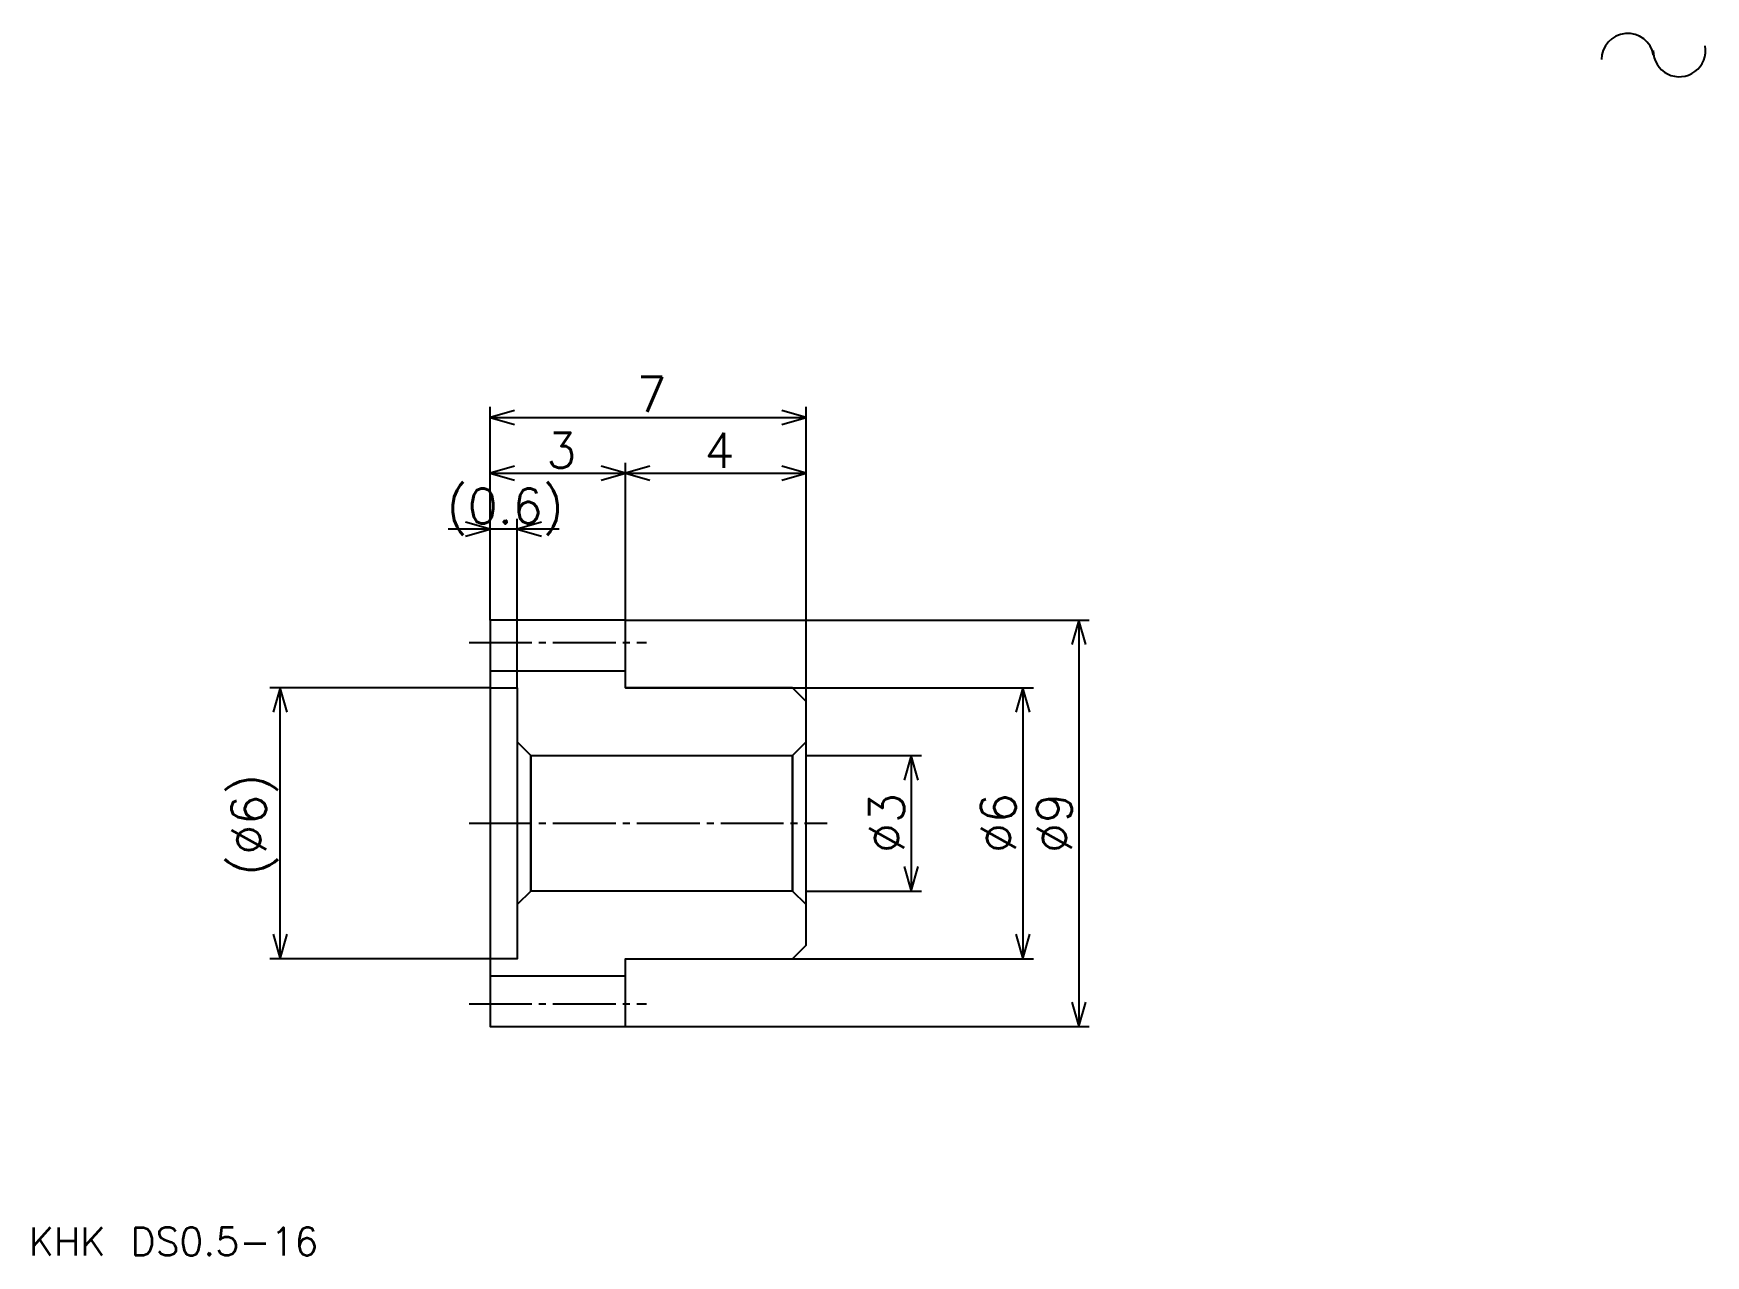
# Model space of a CAD drawing. Extents: x 1.7 to 38.7, y 1.7 to 28.8.
import ezdxf

# ---------------------------------------------------------------- set-up
doc = ezdxf.new("R2010")
doc.units = 0
doc.linetypes.add('DASHDOT', pattern=[1.857143, 1.392857, -0.154762, 0.154762, -0.154762])
doc.layers.get('0').update_dxf_attribs({"linetype": 'CONTINUOUS'})
doc.layers.add('DASHDOT', color=6, linetype='DASHDOT')
doc.styles.add('KANJI', font='TXT', dxfattribs={"bigfont": 'BIGFONT'})

msp = doc.modelspace()

# ---------------------------------------------------------------- linework, layer by layer
at = {"color": 5}
for p, q in [((11.761904, 15.773809), (11.761904, 20.494047)), ((18.761904, 15.773809), (18.761904, 20.494047)), ((11.761904, 20.261906), (18.761904, 20.261906)), ((14.761904, 15.773809), (14.761904, 19.255953)), ((11.761904, 19.023809), (14.761904, 19.023809)), ((14.761904, 19.023809), (18.761904, 19.023809)), ((13.290475, 17.785713), (10.833332, 17.785713)), ((12.361904, 14.273809), (12.361904, 18.017857)), ((14.761904, 15.773809), (18.761904, 15.773809)), ((18.761904, 15.773809), (25.02976, 15.773809)), ((18.761904, 13.973809), (18.761904, 15.773809)), ((24.797619, 15.773809), (24.797619, 6.773809)), ((11.761904, 14.273809), (6.886904, 14.273809)), ((7.119047, 8.273809), (7.119047, 14.273809)), ((14.761904, 14.273809), (18.761904, 14.273809)), ((18.761904, 14.273809), (23.791664, 14.273809)), ((23.559523, 14.273809), (23.559523, 8.273809)), ((18.761904, 12.773809), (21.315475, 12.773809)), ((21.083332, 12.773809), (21.083332, 9.773809)), ((18.761904, 9.773809), (21.315475, 9.773809)), ((11.761904, 8.273809), (6.886904, 8.273809)), ((14.761904, 8.273809), (18.761904, 8.273809)), ((18.761904, 8.273809), (23.791664, 8.273809)), ((14.761904, 6.773809), (18.761904, 6.773809)), ((18.761904, 6.773809), (25.02976, 6.773809))]:
    msp.add_line(p, q, dxfattribs=at)
at = {"color": 4}
for p, q in [((11.761904, 14.648809), (14.761904, 14.648809)), ((11.761904, 7.898809), (14.761904, 7.898809))]:
    msp.add_line(p, q, dxfattribs=at)
at = {"color": 5}
for points in [[(12.303571, 20.416668), (11.761904, 20.261906), (12.303571, 20.107143)], [(18.220238, 20.107143), (18.761904, 20.261906), (18.220238, 20.416668)], [(12.303571, 19.178572), (11.761904, 19.023809), (12.303571, 18.869047)], [(14.220237, 18.869047), (14.761904, 19.023809), (14.220237, 19.178572)], [(15.303571, 19.178572), (14.761904, 19.023809), (15.303571, 18.869047)], [(18.220238, 18.869047), (18.761904, 19.023809), (18.220238, 19.178572)], [(11.220237, 17.630953), (11.761904, 17.785713), (11.220237, 17.940475)], [(12.90357, 17.940475), (12.361904, 17.785713), (12.90357, 17.630953)], [(24.952381, 15.232142), (24.797619, 15.773809), (24.642857, 15.232142)], [(7.273808, 13.732142), (7.119047, 14.273809), (6.964285, 13.732142)], [(23.714285, 13.732142), (23.559523, 14.273809), (23.40476, 13.732142)], [(21.238094, 12.232142), (21.083332, 12.773809), (20.92857, 12.232142)], [(20.92857, 10.315476), (21.083332, 9.773809), (21.238094, 10.315476)], [(6.964285, 8.815476), (7.119047, 8.273809), (7.273808, 8.815476)], [(23.40476, 8.815476), (23.559523, 8.273809), (23.714285, 8.815476)], [(24.642857, 7.315476), (24.797619, 6.773809), (24.952381, 7.315476)]]:
    msp.add_lwpolyline(points, dxfattribs=at)
at = {"color": 4}
for points in [[(11.761904, 8.273809), (11.761904, 6.773809), (14.761904, 6.773809), (14.761904, 8.273809), (18.461903, 8.273809), (18.761904, 8.57381), (18.761904, 13.973809), (18.461903, 14.273809), (14.761904, 14.273809), (14.761904, 15.773809), (11.761904, 15.773809), (11.761904, 8.273809)], [(11.761904, 14.273809), (12.361904, 14.273809), (12.361904, 8.273809), (11.761904, 8.273809)], [(12.361904, 13.07381), (12.661903, 12.773809), (12.661903, 9.773809), (12.661903, 12.773809), (18.461903, 12.773809), (18.761904, 13.07381)], [(18.761904, 9.473809), (18.461903, 9.773809), (18.461903, 12.773809), (18.461903, 9.773809), (12.661903, 9.773809), (12.361904, 9.473809)]]:
    msp.add_lwpolyline(points, dxfattribs=at)
at = {"color": 7}
for centre, start, end in [((36.949406, 28.181961), 10, 180), ((38.092487, 28.383516), 180, 10)]:
    msp.add_arc(centre, 0.580357, start, end, dxfattribs=at)
at = {"layer": 'DASHDOT', "color": 7}
for p, q in [((11.297618, 15.273809), (15.22619, 15.273809)), ((11.297618, 11.273809), (19.226189, 11.273809)), ((11.297618, 7.273809), (15.22619, 7.273809))]:
    msp.add_line(p, q, dxfattribs=at)

# ---------------------------------------------------------------- texts
at = {"color": 7, "style": 'KANJI'}
for s, height, p in [('7', 0.77381, (15.010416, 20.385715)), ('3', 0.77381, (13.010416, 19.147619)), ('4', 0.77381, (16.510416, 19.147619)), ('(0.6)', 0.77381, (10.804463, 17.909523)), ('KHK DS0.5-16', 0.619048, (1.547619, 1.702381))]:
    msp.add_text(s, height=height, dxfattribs=at).set_placement(p)
for s, p in [('(%%c6)', (6.809523, 10.113095)), ('%%c3', (20.92857, 10.616072)), ('%%c6', (23.40476, 10.616072)), ('%%c9', (24.642857, 10.616072))]:
    msp.add_text(s, height=0.77381, rotation=90, dxfattribs=at).set_placement(p)

doc.saveas('drawing.dxf')
